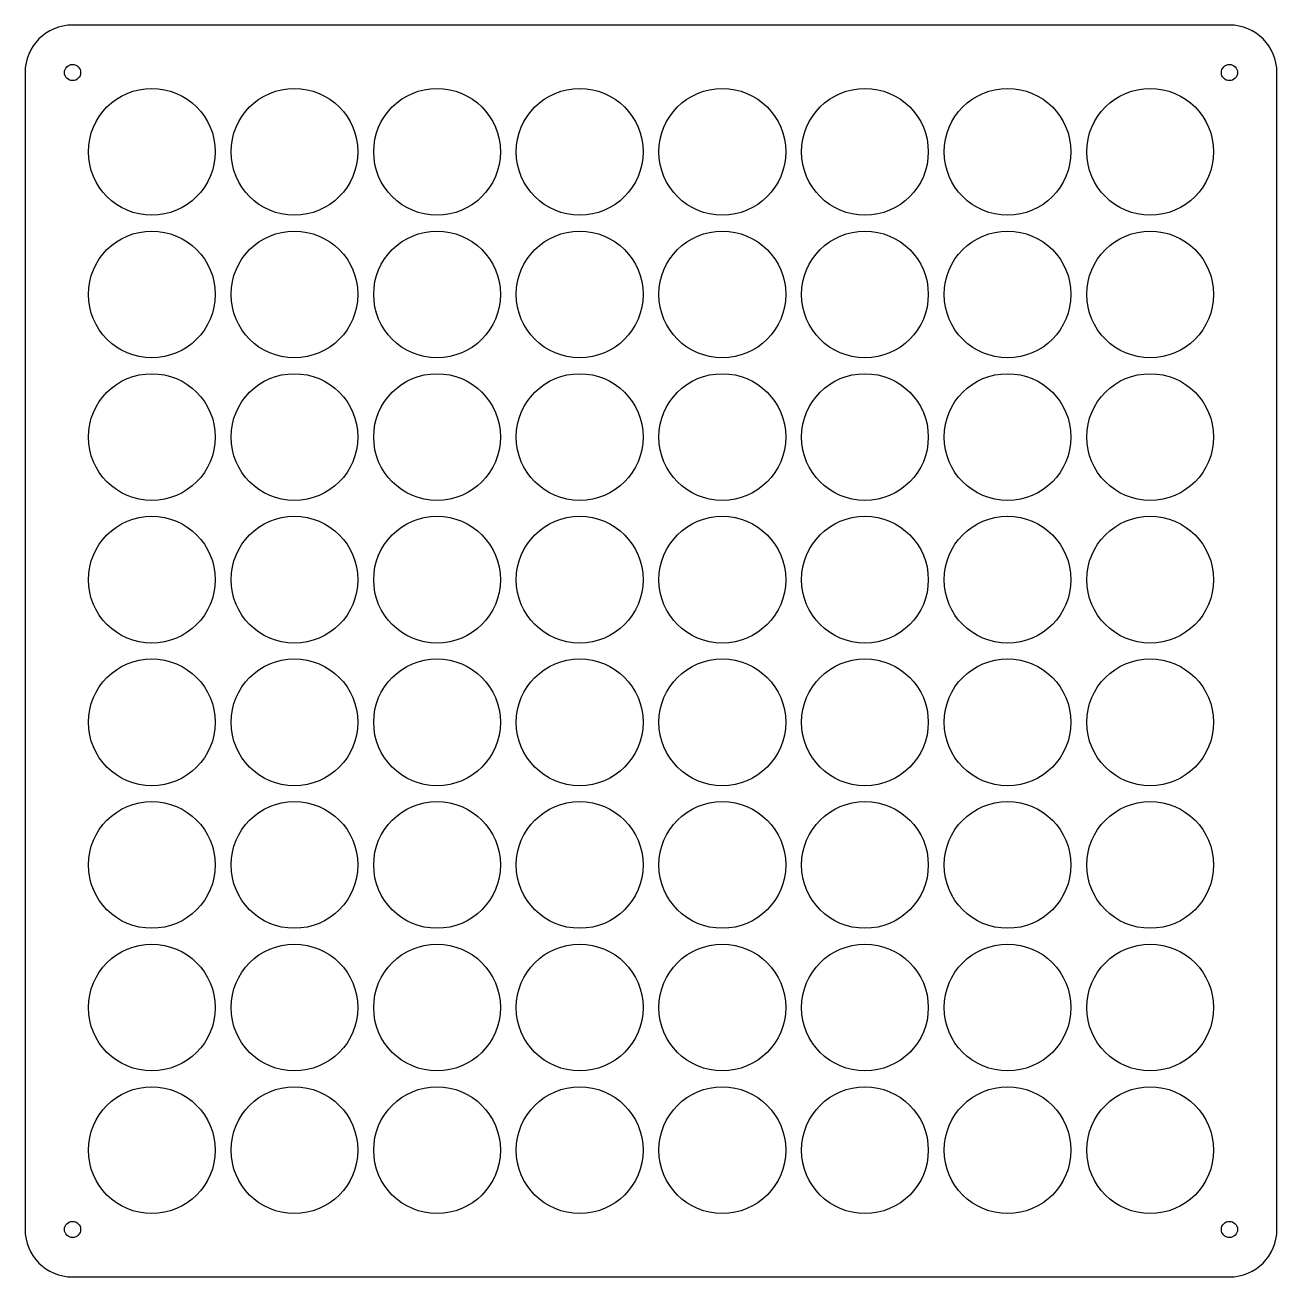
# Model space of a CAD drawing. Header units: millimetres. Extents: x -198 to 198, y -198 to 198.
import ezdxf

# ---------------------------------------------------------------- set-up
doc = ezdxf.new("R2010")
doc.units = ezdxf.units.MM

msp = doc.modelspace()

# ---------------------------------------------------------------- linework, layer by layer
at = {"color": 7, "linetype": 'Continuous', "lineweight": 25}
for p, q in [((182.5, 197.5), (-182.5, 197.5)), ((-197.5, 182.5), (-197.5, -182.5)), ((197.5, -182.5), (197.5, 182.5)), ((-182.5, -197.5), (182.5, -197.5))]:
    msp.add_line(p, q, dxfattribs=at)
for centre, radius in [((-182.5, 182.5), 2.55), ((182.5, 182.5), 2.55), ((-157.5, 157.5), 20), ((-112.5, 157.5), 20), ((-67.5, 157.5), 20), ((-22.5, 157.5), 20), ((22.5, 157.5), 20), ((67.5, 157.5), 20), ((112.5, 157.5), 20), ((157.5, 157.5), 20), ((-157.5, 112.5), 20), ((-112.5, 112.5), 20), ((-67.5, 112.5), 20), ((-22.5, 112.5), 20), ((22.5, 112.5), 20), ((67.5, 112.5), 20), ((112.5, 112.5), 20), ((157.5, 112.5), 20), ((-157.5, 67.5), 20), ((-112.5, 67.5), 20), ((-67.5, 67.5), 20), ((-22.5, 67.5), 20), ((22.5, 67.5), 20), ((67.5, 67.5), 20), ((112.5, 67.5), 20), ((157.5, 67.5), 20), ((-157.5, 22.5), 20), ((-112.5, 22.5), 20), ((-67.5, 22.5), 20), ((-22.5, 22.5), 20), ((22.5, 22.5), 20), ((67.5, 22.5), 20), ((112.5, 22.5), 20), ((157.5, 22.5), 20), ((-157.5, -22.5), 20), ((-112.5, -22.5), 20), ((-67.5, -22.5), 20), ((-22.5, -22.5), 20), ((22.5, -22.5), 20), ((67.5, -22.5), 20), ((112.5, -22.5), 20), ((157.5, -22.5), 20), ((-157.5, -67.5), 20), ((-112.5, -67.5), 20), ((-67.5, -67.5), 20), ((-22.5, -67.5), 20), ((22.5, -67.5), 20), ((67.5, -67.5), 20), ((112.5, -67.5), 20), ((157.5, -67.5), 20), ((-157.5, -112.5), 20), ((-112.5, -112.5), 20), ((-67.5, -112.5), 20), ((-22.5, -112.5), 20), ((22.5, -112.5), 20), ((67.5, -112.5), 20), ((112.5, -112.5), 20), ((157.5, -112.5), 20), ((-157.5, -157.5), 20), ((-112.5, -157.5), 20), ((-67.5, -157.5), 20), ((-22.5, -157.5), 20), ((22.5, -157.5), 20), ((67.5, -157.5), 20), ((112.5, -157.5), 20), ((157.5, -157.5), 20), ((-182.5, -182.5), 2.55), ((182.5, -182.5), 2.55)]:
    msp.add_circle(centre, radius, dxfattribs=at)
for centre, start, end in [((182.5, 182.5), 0, 90), ((-182.5, 182.5), 90, 180), ((-182.5, -182.5), 180, 270), ((182.5, -182.5), 270, 0)]:
    msp.add_arc(centre, 15, start, end, dxfattribs=at)

doc.saveas('drawing.dxf')
